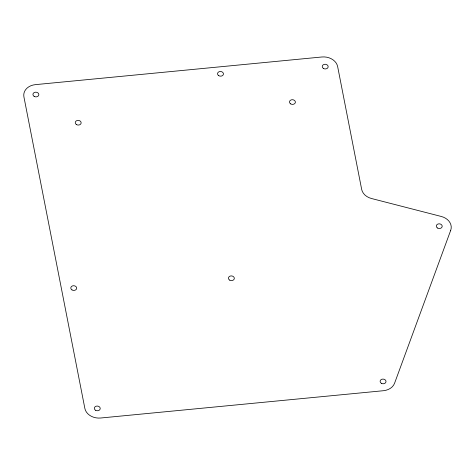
<?xml version="1.0" encoding="UTF-8"?>
<svg xmlns="http://www.w3.org/2000/svg" width="475" height="475" viewBox="0 0 475 475"><rect width="100%" height="100%" fill="white"/><g stroke="black" fill="none" stroke-linecap="round" stroke-linejoin="round"><path stroke-width="0.71" d="M450.71 230.316L394.582 383.224A13.811 10.961 4.3 0 1 383.456 390.711L100.623 418.012A13.811 10.961 4.3 0 1 84.859 408.429L23.91 96.853A13.811 10.961 4.3 0 1 35.417 84.639L321.878 56.988A13.811 10.961 4.3 0 1 337.642 66.571L361.665 189.382A13.811 10.961 4.3 0 0 371.468 198.502L441.281 216.469A13.811 10.961 4.3 0 1 450.71 230.316M437.505 228.018A2.963 2.351 4.3 0 0 442.189 226.498A2.963 2.351 4.3 0 0 438.051 223.986A2.963 2.351 4.3 0 0 437.505 228.018M229.633 280.102A2.963 2.351 4.3 0 0 234.317 278.582A2.963 2.351 4.3 0 0 230.179 276.07A2.963 2.351 4.3 0 0 229.633 280.102M71.998 289.916A2.963 2.351 4.3 0 0 76.683 288.396A2.963 2.351 4.3 0 0 72.544 285.885A2.963 2.351 4.3 0 0 71.998 289.916M34.147 96.383A2.963 2.351 4.3 0 0 38.831 94.863A2.963 2.351 4.3 0 0 34.693 92.346A2.963 2.351 4.3 0 0 34.147 96.383M218.749 75.673A2.963 2.351 4.3 0 0 223.434 74.159A2.963 2.351 4.3 0 0 219.296 71.642A2.963 2.351 4.3 0 0 218.749 75.673M323.463 68.453A2.963 2.351 4.3 0 0 328.148 66.933A2.963 2.351 4.3 0 0 324.009 64.416A2.963 2.351 4.3 0 0 323.463 68.453M290.694 103.894A2.963 2.351 4.3 0 0 295.379 102.374A2.963 2.351 4.3 0 0 291.24 99.863A2.963 2.351 4.3 0 0 290.694 103.894M76.457 124.575A2.963 2.351 4.3 0 0 81.142 123.055A2.963 2.351 4.3 0 0 77.003 120.543A2.963 2.351 4.3 0 0 76.457 124.575M95.534 410.252A2.963 2.351 4.3 0 0 100.219 408.732A2.963 2.351 4.3 0 0 96.081 406.22A2.963 2.351 4.3 0 0 95.534 410.252M381.324 383.283A2.963 2.351 4.3 0 0 386.009 381.763A2.963 2.351 4.3 0 0 381.87 379.252A2.963 2.351 4.3 0 0 381.324 383.283"/></g></svg>
